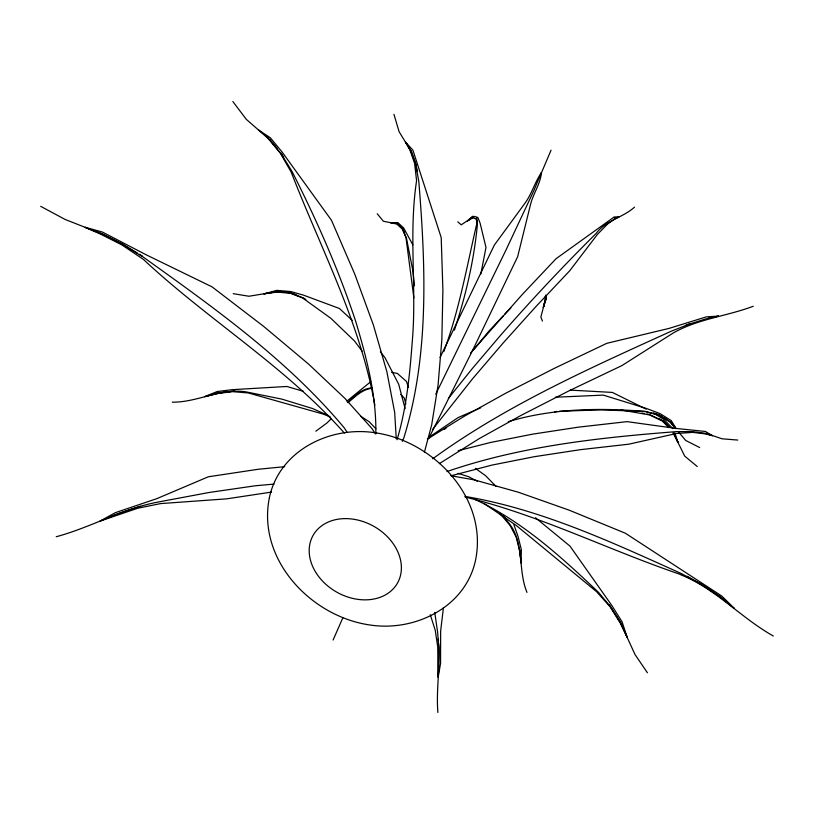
<?xml version="1.0" encoding="UTF-8"?>
<svg xmlns="http://www.w3.org/2000/svg" width="814" height="814" viewBox="0 0 814 814"><rect width="100%" height="100%" fill="white"/><g stroke="black" fill="none" stroke-linecap="round" stroke-linejoin="round"><path stroke-width="1.22" d="M347.059 432.214L344.383 428.022C287.698 360.124 214.865 308.333 143.427 257.214L122.71 244.475L102.788 234.412L85.328 227.31L102.452 232.071L146.286 254.863L212.057 286.864L263.868 326.567L308.577 364.092L344.933 398.392L371.906 428.5L375.417 433.72M520.085 550.01L521.072 562.84L521.377 549.826L518.111 536.752L513.919 524.674M430.28 614.723L435.256 630.301L437.718 646.906L438.176 677.106L438.766 647.211L437.606 632.091L434.737 612.423M438.665 643.599C440.384 666.564 436.009 689.489 437.891 712.464M443.437 607.61L440.649 631.003L440.567 663.43L438.176 677.106M396.245 438.705L394.678 412.362L386.843 371.622L373.433 325.132L354.802 274.216L331.481 220.299L282.173 152.116L270.329 137.759L258.974 130.271L268.61 138.339M480.85 273.911L485.989 247.436L480.097 223.097L477.818 217.45L474.104 216.341L461.233 224.827L457.773 221.815M470.543 353.093L522.11 294.678L556.074 258.689L614.194 216.941L618.742 216.992L615.689 218.274L607.631 224.013L597.527 234.279L569.719 270.777L535.754 306.766L503.103 343.06L472.669 378.652L432.417 429.629M546.021 297.497L540.862 317.053L542.439 321.082M397.049 439.733C407.407 405.168 410.236 368.976 412.902 333.17C416.046 282.295 408.872 231.329 416.585 180.698L414.601 163.309L409.737 149.44L405.494 142.084L409.788 148.484M424.409 452.208L431.664 424.949L438.064 385.103L441.849 339.723L442.897 290.089L441.208 237.586L412.922 150.163L405.494 142.084M271.55 492.083L226.628 498.85L160.633 503.591L137.861 508.211L100.183 521.052L116.941 513.899L140.537 506.247M330.545 417.144L323.626 414.194L248.209 392.938L232.58 391.666L217.613 393.508L204.813 396.55L217.216 391.534L232.194 389.682L286.864 386.477L303.469 391.331M443.793 351.628C459.31 310.032 466.839 266.32 476.892 223.27L476.322 218.508M454.405 330.219C465.628 296.062 473.931 260.836 477.35 225.01L476.271 218.905L472.7 217.847L467.47 220.95L472.466 216.28L474.328 216.839M432.733 458.781C505.86 405.514 589.224 368.508 671.204 331.217L689.733 323.972L705.809 318.946L718.457 316.076L706.369 316.86L669.047 328.408L606.786 343.325L554.232 368.396L506.277 392.928L464.275 416.239L427.35 439.133M540.577 174.868L551.047 150.183M543.335 307.326L546.286 298.83L545.777 295.055M333.089 640.028L342.948 617.592M258.974 130.271L269.719 139.957L281.064 153.714L291.829 171.072C316.544 219.76 338.685 269.79 355.799 321.693C366.717 358.17 376.526 395.543 375.814 433.923M402.299 441.31L403.815 437.983C429.365 355.209 425.702 266.86 418.823 181.542L415.73 164.693L411.06 151.394L399.064 131.614L393.956 114.336M440.059 357.509L494.342 245.075L525.132 203.001C531.898 193.681 534.93 181.878 541.412 172.731C540.343 184.361 532.773 194.19 530.26 205.555L517.643 256.715L473.789 347.914L428.703 438.512M435.744 394.2L506.003 249.979L533.75 190.852L541.361 172.66M458.15 450.702L490.455 442.49L532.58 434.157L578.54 427.136L627.055 421.642L676.434 428.479L705.473 431.471L712.484 435.734L705.667 433.954L693.009 432.387L676.821 433.435L628.825 444.179L580.311 449.684L534.34 456.695L492.226 465.038L451.546 475.641M377.218 213.756L383.374 221.266L390.71 222.69L397.873 222.619L403.632 227.93L412.83 244.841M448.382 398.412L472.242 368.65L500.681 335.175A345.268 60.236 -46.6 0 1 595.746 233.842L596.001 233.618C605.972 220.197 622.771 217.765 634.533 207.132M346.896 401.119L370.736 381.725M472.822 350.58L488.685 331.42L503.072 316.005M467.531 220.879L472.995 217.073M414.489 285.775L412.871 270.757L406.481 238.288L402.442 229.233L396.927 224.135L390.679 222.66L395.248 222.843M504.772 314.194L510.866 307.957M446.998 471.55C520.746 446.123 599.084 437.637 676.475 431.624L691.951 431.603L704.079 433.099L712.474 435.602M331.359 418.589L327.106 422.863L315.842 431.206M347.456 402.472C354.568 396.611 361.935 388.176 371.876 388.034M348.107 402.594C355.148 396.591 362.718 389.061 372.385 388.217M674.847 432.967L677.93 442.368L684.666 456.043L697.242 466.534M350.081 399.694L351.892 398.219M204.833 396.652L217.694 392.826L234.768 391.086M606.501 223.911L608.475 222.507M439.357 463.614L479.365 438.532L521.367 415.221L569.322 390.679L621.876 365.608L673.29 332.957C698.107 318.823 726.953 316.219 753.286 306.237M428.774 437.393L458.068 417.613L480.738 407.794M443.956 429.538L446.072 428.195M677.981 442.328L673.036 432.936M100.183 521.052L115.435 512.627L156.603 498.738L208.353 476.78L258.262 469.261L284.727 466.676M464.998 496.418C540.974 509.157 611.721 542.216 681.46 573.616L701.729 584.717L719.678 596.693L734.208 608.251L721.753 596.021L625.335 533.211L569.118 510.154L518.315 492.216L474.328 479.904L450.793 475.732M274.115 484.076L255.555 485.744L209.137 492.48L156.675 502.319C121.652 509.167 90.517 527.533 56.237 536.731M685.419 325.447L690.079 323.646M344.373 433.058C285.297 366.432 208.109 319.902 143.376 259.391L121.785 244.831L101.007 234.33L85.256 227.421L102.259 233.801L122.609 244.088L137.312 253.022M508.262 421.683C552.523 408.363 599.562 407.661 645.309 411.457L659.035 415.262L669.8 421.988L675.539 428.551M614.387 218.284L618.742 216.992M362.067 351.088L354.507 340.995L330.911 318.345L302.543 297.914L290.211 293.243L276.902 292.114L264.011 293.854L276.76 290.354L290.649 291.534L303.642 295.197L339.438 308.496L352.248 320.36M328.805 415.791L312.607 408.536L281.817 399.114L246.204 391.91C220.655 387.749 197.466 402.513 172.242 402.167M708.892 318.05L718.457 316.076M275.264 291.921L248.952 296.245L233.201 293.671M555.321 397.222L603.286 395.116L646.347 408.435L660.001 413.583L671.235 420.594L676.058 428.408M554.497 411.823L556.959 411.467M535.5 517.745L569.973 546.102L612.067 605.84L622.14 621.947L627.034 637.097L635.001 654.507L647.435 672.781M559.462 411.253L601.231 409.89L645.217 411.487L659.778 415.211M521.164 562.82L519.464 550.193L516.188 537.128L510.083 525.427L499.552 513.146M570.309 390.12L612.342 392.419L646.235 409.177M627.136 637.047L620.227 622.975L610.154 606.857L596.601 591.686L516.249 525.478L484.198 503.53M737.759 440.069L721.957 438.787L705.911 433.302M277.778 291.799L284.086 292.338M287.871 292.664L290.394 292.877L303.144 297.893M390.71 222.69L394.922 223.189M620.879 409.951L649.694 414.967L662.474 421.174L668.508 427.319M641.92 413.054L644.403 413.522M646.876 413.99L649.358 414.458M391.656 372.324L397.395 373.463L406.491 381.461L408.374 387.393M465.13 497.059C539.224 514.997 607.59 549.582 679.476 574.104L680.484 574.664C715.577 588.603 740.852 617.785 773.3 636.009M653.734 413.136L659.462 414.835M458.058 473.372L468.549 476.678L477.38 481.288M296.093 294.77L290.374 292.725L276.77 291.565L264.011 293.854M85.328 227.401L65.039 219.414L40.7 206.339M649.989 414.784L663.084 420.899L668.854 426.78M474.827 499.369C522.13 521.133 561.172 556.807 598.514 592.358L610.459 606.695L620.105 622.14L627.055 637.057L620.644 622.303L609.187 604.568M699.674 447.547L685.663 440.425L678.754 432.234M658.699 418.477L661.894 420.105M686.996 576.22L702.055 584.574L720.39 596.815L734.147 608.343M139.408 254.304L142.562 256.217M653.449 413.003L663.786 419.373L672.842 428.612M660.459 415.455L662.464 416.707M664.458 417.948L666.463 419.2M660.795 415.842L669.983 421.581M360.541 416.178L369.088 421.632L375.875 428.703M303.764 298.117L305.85 299.532M475.305 468.355L485.551 475.641L496.102 486.497M258.883 130.332L246.347 119.383L232.845 101.536M397.029 223.443L401.862 227.9M400.722 394.444L404.293 398.066L405.81 403.917M662.952 420.655L669.118 426.933M269.576 139.143L277.299 148.514M268.518 138.889L280.352 153.236L291.178 172.09C320.94 249.043 360.582 323.27 374.857 405.301M380.392 351.821L384.991 357.702L398.687 384.249L405.107 408.648M670.461 421.693L675.712 428.479M503.439 516.015L511.731 527.014C523.982 546.906 518.223 571.428 526.984 592.399M671.703 423.127L675.864 428.612M281.166 153.195L283.75 157.285M402.665 228.642L404.772 233.119M674.084 433.76L677.95 442.399L673.972 433.262M402.157 228.205L405.993 237.596L413.858 297.863M411.192 150.6L415.964 164.184L417.358 171.418M476.638 218.162L477.401 221.683M545.461 296.367L545.706 298.758L543.345 307.397L545.258 299.359L545.024 297.018M438.319 638.858L438.492 641.229M269.373 497.751C256.837 559.594 311.09 616.768 370.217 625.03C415.191 631.857 465.74 607.02 475.59 559.961C488.125 498.117 433.872 440.944 374.735 432.692C329.772 425.854 279.222 450.691 269.373 497.751M316.493 573.473A48.474 37.77 29.5 0 0 396.265 585.062A48.474 37.77 29.5 0 0 353.113 519.169A48.474 37.77 29.5 0 0 316.493 573.473"/></g></svg>
